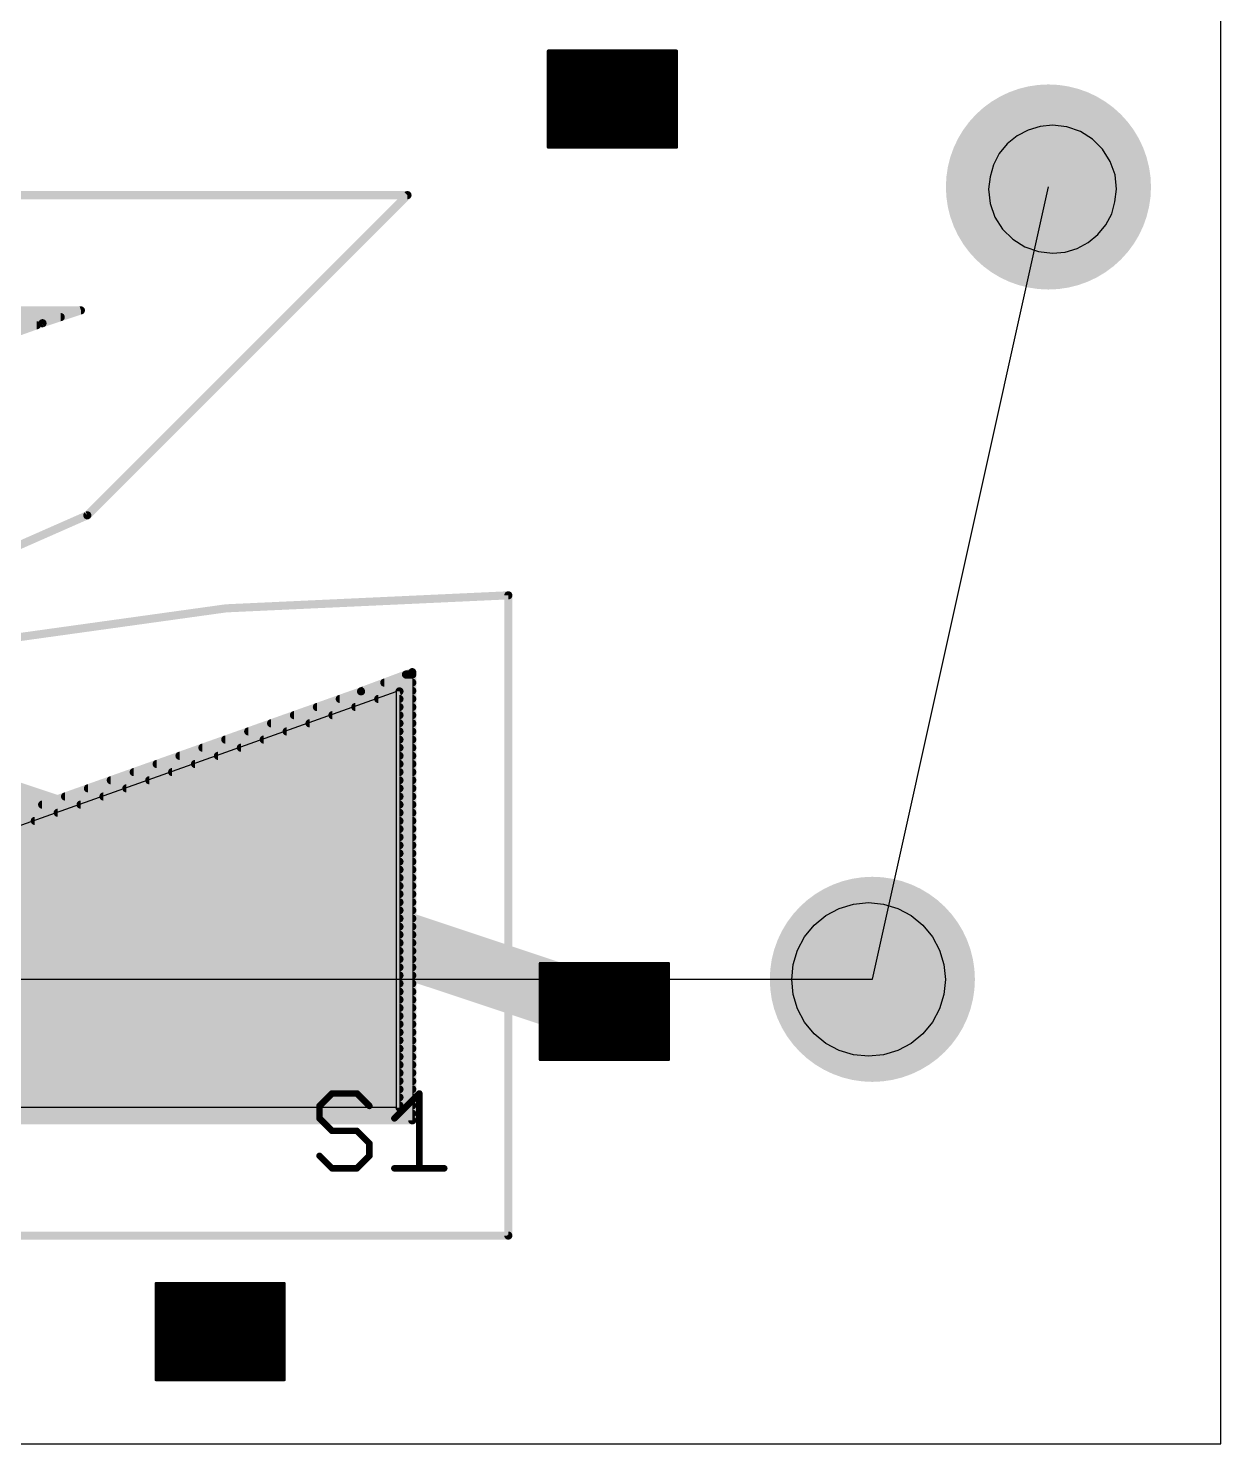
# Model space of a CAD drawing. Extents: x 0 to 82, y 0 to 110.
# Drawn here: x 63.38 to 82, y 0 to 22.11 of the extents above; entities that cross this region are included whole.
import ezdxf

# ---------------------------------------------------------------- set-up
doc = ezdxf.new("R2010")
doc.units = 0
for name, color, linetype in [('1', 22, 'CONTINUOUS'), ('16', 175, 'CONTINUOUS'), ('17', 82, 'CONTINUOUS'), ('18', 82, 'CONTINUOUS'), ('19', 53, 'CONTINUOUS'), ('20', 7, 'CONTINUOUS'), ('21', 253, 'CONTINUOUS'), ('23', 7, 'CONTINUOUS'), ('25', 253, 'CONTINUOUS'), ('29', 253, 'CONTINUOUS'), ('30', 253, 'CONTINUOUS'), ('31', 253, 'CONTINUOUS')]:
    doc.layers.add(name, color=color, linetype=linetype)

# ---------------------------------------------------------------- blocks, each defined once
blk = doc.blocks.new('ROUNDP')
at = {"const_width": 0.5}
blk.add_lwpolyline([(0, -0.25, 1), (0, 0.25, 1), (0, -0.25)], format="xyb", dxfattribs=at)
blk = doc.blocks.new('RECT')
blk.add_solid([(-0.5, -0.5), (0.5, -0.5), (-0.5, 0.5), (0.5, 0.5)])
blk = doc.blocks.new('ROUNDV')
at = {"const_width": 0.5}
blk.add_lwpolyline([(0, -0.25, 1), (0, 0.25, 1), (0, -0.25)], format="xyb", dxfattribs=at)

msp = doc.modelspace()

# ---------------------------------------------------------------- linework, layer by layer
at = {"layer": '1'}
for p, q in [((52.2733, 5.7435), (69.125, 11.75)), ((69.125, 11.75), (69.125, 5.25)), ((69.125, 5.25), (52.3578, 5.25))]:
    msp.add_line(p, q, dxfattribs=at)
for points, const_width in [([(66.529, 6.604), (68.275, 8.35)], 1.016), ([(73.375, 7.5), (71.375, 7.5)], 0.05), ([(71.375, 7.5), (71.375, 6)], 0.05), ([(73.375, 6), (73.375, 7.5)], 0.05), ([(71.375, 7.45), (73.375, 7.45)], 0.05), ([(71.375, 7.4), (73.375, 7.4)], 0.05), ([(71.375, 7.35), (73.375, 7.35)], 0.05), ([(71.375, 7.3), (73.375, 7.3)], 0.05), ([(60.452, 6.604), (66.529, 6.604)], 1.016), ([(71.375, 7.25), (73.375, 7.25)], 0.05), ([(71.375, 7.2), (73.375, 7.2)], 0.05), ([(71.375, 7.15), (73.375, 7.15)], 0.05), ([(71.375, 7.1), (73.375, 7.1)], 0.05), ([(71.375, 7.05), (73.375, 7.05)], 0.05), ([(71.375, 7), (73.375, 7)], 0.05), ([(71.375, 6.95), (73.375, 6.95)], 0.05), ([(71.375, 6.9), (73.375, 6.9)], 0.05), ([(71.375, 6.85), (73.375, 6.85)], 0.05), ([(71.375, 6.8), (73.375, 6.8)], 0.05), ([(71.375, 6.75), (73.375, 6.75)], 0.05), ([(71.375, 6.7), (73.375, 6.7)], 0.05), ([(71.375, 6.65), (73.375, 6.65)], 0.05), ([(71.375, 6.6), (73.375, 6.6)], 0.05), ([(71.375, 6.55), (73.375, 6.55)], 0.05), ([(71.375, 6.5), (73.375, 6.5)], 0.05), ([(71.375, 6.45), (73.375, 6.45)], 0.05), ([(71.375, 6.4), (73.375, 6.4)], 0.05), ([(71.375, 6.35), (73.375, 6.35)], 0.05), ([(71.375, 6.3), (73.375, 6.3)], 0.05), ([(71.375, 6.25), (73.375, 6.25)], 0.05), ([(71.375, 6.2), (73.375, 6.2)], 0.05), ([(71.375, 6.15), (73.375, 6.15)], 0.05), ([(71.375, 6.1), (73.375, 6.1)], 0.05), ([(71.375, 6.05), (73.375, 6.05)], 0.05), ([(71.375, 6), (73.375, 6)], 0.05), ([(71.375, 6), (73.375, 6)], 0.05)]:
    msp.add_lwpolyline(points, dxfattribs=dict(at, const_width=const_width))
for points, const_width in [([(68.4546, 8.1704, 1), (68.0954, 8.5296)], 0.508), ([(71.375, 7.5125, 1), (71.375, 7.4875)], 0.025), ([(71.3875, 7.5, 1), (71.3625, 7.5)], 0.025), ([(73.3875, 7.5, 1), (73.3625, 7.5)], 0.025), ([(73.375, 7.4875, 1), (73.375, 7.5125)], 0.025), ([(71.375, 7.4625, 1), (71.375, 7.4375)], 0.025), ([(71.375, 7.4125, 1), (71.375, 7.3875)], 0.025), ([(71.375, 7.3625, 1), (71.375, 7.3375)], 0.025), ([(71.375, 7.3125, 1), (71.375, 7.2875)], 0.025), ([(73.375, 7.4375, 1), (73.375, 7.4625)], 0.025), ([(73.375, 7.3875, 1), (73.375, 7.4125)], 0.025), ([(73.375, 7.3375, 1), (73.375, 7.3625)], 0.025), ([(73.375, 7.2875, 1), (73.375, 7.3125)], 0.025), ([(66.529, 6.35, 1), (66.529, 6.858)], 0.508), ([(71.375, 7.2625, 1), (71.375, 7.2375)], 0.025), ([(71.375, 7.2125, 1), (71.375, 7.1875)], 0.025), ([(71.375, 7.1625, 1), (71.375, 7.1375)], 0.025), ([(71.375, 7.1125, 1), (71.375, 7.0875)], 0.025), ([(71.375, 7.0625, 1), (71.375, 7.0375)], 0.025), ([(73.375, 7.2375, 1), (73.375, 7.2625)], 0.025), ([(73.375, 7.1875, 1), (73.375, 7.2125)], 0.025), ([(73.375, 7.1375, 1), (73.375, 7.1625)], 0.025), ([(73.375, 7.0875, 1), (73.375, 7.1125)], 0.025), ([(73.375, 7.0375, 1), (73.375, 7.0625)], 0.025), ([(66.3494, 6.7836, 1), (66.7086, 6.4244)], 0.508), ([(71.375, 7.0125, 1), (71.375, 6.9875)], 0.025), ([(71.375, 6.9625, 1), (71.375, 6.9375)], 0.025), ([(71.375, 6.9125, 1), (71.375, 6.8875)], 0.025), ([(71.375, 6.8625, 1), (71.375, 6.8375)], 0.025), ([(73.375, 6.9875, 1), (73.375, 7.0125)], 0.025), ([(73.375, 6.9375, 1), (73.375, 6.9625)], 0.025), ([(73.375, 6.8875, 1), (73.375, 6.9125)], 0.025), ([(73.375, 6.8375, 1), (73.375, 6.8625)], 0.025), ([(71.375, 6.8125, 1), (71.375, 6.7875)], 0.025), ([(71.375, 6.7625, 1), (71.375, 6.7375)], 0.025), ([(71.375, 6.7125, 1), (71.375, 6.6875)], 0.025), ([(71.375, 6.6625, 1), (71.375, 6.6375)], 0.025), ([(73.375, 6.7875, 1), (73.375, 6.8125)], 0.025), ([(73.375, 6.7375, 1), (73.375, 6.7625)], 0.025), ([(73.375, 6.6875, 1), (73.375, 6.7125)], 0.025), ([(73.375, 6.6375, 1), (73.375, 6.6625)], 0.025), ([(71.375, 6.6125, 1), (71.375, 6.5875)], 0.025), ([(71.375, 6.5625, 1), (71.375, 6.5375)], 0.025), ([(71.375, 6.5125, 1), (71.375, 6.4875)], 0.025), ([(71.375, 6.4625, 1), (71.375, 6.4375)], 0.025), ([(71.375, 6.4125, 1), (71.375, 6.3875)], 0.025), ([(73.375, 6.5875, 1), (73.375, 6.6125)], 0.025), ([(73.375, 6.5375, 1), (73.375, 6.5625)], 0.025), ([(73.375, 6.4875, 1), (73.375, 6.5125)], 0.025), ([(73.375, 6.4375, 1), (73.375, 6.4625)], 0.025), ([(73.375, 6.3875, 1), (73.375, 6.4125)], 0.025), ([(71.375, 6.3625, 1), (71.375, 6.3375)], 0.025), ([(71.375, 6.3125, 1), (71.375, 6.2875)], 0.025), ([(71.375, 6.2625, 1), (71.375, 6.2375)], 0.025), ([(71.375, 6.2125, 1), (71.375, 6.1875)], 0.025), ([(73.375, 6.3375, 1), (73.375, 6.3625)], 0.025), ([(73.375, 6.2875, 1), (73.375, 6.3125)], 0.025), ([(73.375, 6.2375, 1), (73.375, 6.2625)], 0.025), ([(73.375, 6.1875, 1), (73.375, 6.2125)], 0.025), ([(71.375, 6.1625, 1), (71.375, 6.1375)], 0.025), ([(71.375, 6.1125, 1), (71.375, 6.0875)], 0.025), ([(71.375, 6.0625, 1), (71.375, 6.0375)], 0.025), ([(71.375, 6.0125, 1), (71.375, 5.9875)], 0.025), ([(71.375, 6.0125, 1), (71.375, 5.9875)], 0.025), ([(71.3625, 6, 1), (71.3875, 6)], 0.025), ([(73.3625, 6, 1), (73.3875, 6)], 0.025), ([(73.375, 6.1375, 1), (73.375, 6.1625)], 0.025), ([(73.375, 6.0875, 1), (73.375, 6.1125)], 0.025), ([(73.375, 6.0375, 1), (73.375, 6.0625)], 0.025), ([(73.375, 5.9875, 1), (73.375, 6.0125)], 0.025), ([(73.375, 5.9875, 1), (73.375, 6.0125)], 0.025)]:
    msp.add_lwpolyline(points, format="xyb", dxfattribs=dict(at, const_width=const_width))
at = {"layer": '16', "const_width": 1.016}
msp.add_lwpolyline([(49.5, 14.375), (72.375, 6.75)], dxfattribs=at)
at = {"layer": '16', "const_width": 0.508}
msp.add_lwpolyline([(72.2947, 6.509, 1), (72.4553, 6.991)], format="xyb", dxfattribs=at)
at = {"layer": '19'}
for p, q in [((76.56, 7.2525), (79.31, 19.6275)), ((5.56, 7.2525), (76.56, 7.2525))]:
    msp.add_line(p, q, dxfattribs=at)
at = {"layer": '20'}
for p, q in [((82, 0), (82, 109.5)), ((79.18, 20.5732), (78.9923, 20.5164)), ((79.375, 20.5925), (79.18, 20.5732)), ((79.5975, 20.5674), (79.375, 20.5925)), ((79.8089, 20.4935), (79.5975, 20.5674)), ((78.8199, 20.4239), (78.6679, 20.2996)), ((78.9923, 20.5164), (78.8199, 20.4239)), ((79.9985, 20.3743), (79.8089, 20.4935)), ((80.1568, 20.216), (79.9985, 20.3743)), ((78.5417, 20.148), (78.4511, 19.9752)), ((78.6679, 20.2996), (78.5417, 20.148)), ((80.276, 20.0264), (80.1568, 20.216)), ((78.4511, 19.9752), (78.4014, 19.7876)), ((80.3499, 19.815), (80.276, 20.0264)), ((78.4014, 19.7876), (78.375, 19.5925)), ((80.375, 19.5925), (80.3499, 19.815)), ((78.375, 19.5925), (78.4001, 19.37)), ((80.3486, 19.3974), (80.375, 19.5925)), ((78.4001, 19.37), (78.474, 19.1586)), ((80.2989, 19.2098), (80.3486, 19.3974)), ((78.474, 19.1586), (78.5932, 18.969)), ((80.0821, 18.8854), (80.2083, 19.037)), ((80.2083, 19.037), (80.2989, 19.2098)), ((78.5932, 18.969), (78.7515, 18.8107)), ((78.7515, 18.8107), (78.9411, 18.6915)), ((79.9301, 18.7611), (80.0821, 18.8854)), ((78.9411, 18.6915), (79.1525, 18.6176)), ((79.1525, 18.6176), (79.375, 18.5925)), ((79.375, 18.5925), (79.57, 18.6118)), ((79.57, 18.6118), (79.7577, 18.6686)), ((79.7577, 18.6686), (79.9301, 18.7611)), ((76.0412, 8.3576), (76.2661, 8.4263)), ((76.0412, 8.3576), (76.2661, 8.4263)), ((76.2661, 8.4263), (76.5, 8.45)), ((76.2661, 8.4263), (76.5, 8.45)), ((76.5, 8.45), (76.7339, 8.4263)), ((76.5, 8.45), (76.7339, 8.4263)), ((76.7339, 8.4263), (76.9588, 8.3576)), ((76.7339, 8.4263), (76.9588, 8.3576)), ((75.6515, 8.0985), (75.8336, 8.2472)), ((75.6515, 8.0985), (75.8336, 8.2472)), ((75.8336, 8.2472), (76.0412, 8.3576)), ((75.8336, 8.2472), (76.0412, 8.3576)), ((76.9588, 8.3576), (77.1664, 8.2472)), ((76.9588, 8.3576), (77.1664, 8.2472)), ((77.1664, 8.2472), (77.3485, 8.0985)), ((77.1664, 8.2472), (77.3485, 8.0985)), ((75.5028, 7.9164), (75.6515, 8.0985)), ((75.5028, 7.9164), (75.6515, 8.0985)), ((77.3485, 8.0985), (77.4971, 7.9164)), ((77.3485, 8.0985), (77.4971, 7.9164)), ((75.3924, 7.7088), (75.5028, 7.9164)), ((75.3924, 7.7088), (75.5028, 7.9164)), ((77.4971, 7.9164), (77.6075, 7.7088)), ((77.4971, 7.9164), (77.6075, 7.7088)), ((75.3237, 7.4839), (75.3924, 7.7088)), ((75.3237, 7.4839), (75.3924, 7.7088)), ((77.6075, 7.7088), (77.6763, 7.484)), ((77.6075, 7.7088), (77.6763, 7.484)), ((75.3, 7.25), (75.3237, 7.4839)), ((75.3, 7.25), (75.3237, 7.4839)), ((77.6769, 7.4841), (77.7, 7.25)), ((77.6769, 7.4841), (77.7, 7.25)), ((75.3237, 7.0161), (75.3, 7.25)), ((75.3237, 7.0161), (75.3, 7.25)), ((77.7, 7.25), (77.6763, 7.0161)), ((77.7, 7.25), (77.6763, 7.0161)), ((75.3924, 6.7912), (75.3237, 7.0161)), ((75.3924, 6.7912), (75.3237, 7.0161)), ((77.6763, 7.0161), (77.6076, 6.7912)), ((77.6763, 7.0161), (77.6076, 6.7912)), ((75.5028, 6.5836), (75.3924, 6.7912)), ((75.5028, 6.5836), (75.3924, 6.7912)), ((77.6076, 6.7912), (77.4972, 6.5836)), ((77.6076, 6.7912), (77.4972, 6.5836)), ((75.6515, 6.4015), (75.5028, 6.5836)), ((75.6515, 6.4015), (75.5028, 6.5836)), ((77.4972, 6.5836), (77.3485, 6.4015)), ((77.4972, 6.5836), (77.3485, 6.4015)), ((75.8336, 6.2528), (75.6515, 6.4015)), ((75.8336, 6.2528), (75.6515, 6.4015)), ((76.0412, 6.1424), (75.8336, 6.2528)), ((76.0412, 6.1424), (75.8336, 6.2528)), ((77.1664, 6.2528), (76.9588, 6.1424)), ((77.1664, 6.2528), (76.9588, 6.1424)), ((77.3485, 6.4015), (77.1664, 6.2528)), ((77.3485, 6.4015), (77.1664, 6.2528)), ((76.2661, 6.0737), (76.0412, 6.1424)), ((76.2661, 6.0737), (76.0412, 6.1424)), ((76.5, 6.05), (76.2661, 6.0737)), ((76.5, 6.05), (76.2661, 6.0737)), ((76.7339, 6.0737), (76.5, 6.05)), ((76.7339, 6.0737), (76.5, 6.05)), ((76.9588, 6.1424), (76.7339, 6.0737)), ((76.9588, 6.1424), (76.7339, 6.0737)), ((0, 0), (82, 0))]:
    msp.add_line(p, q, dxfattribs=at)
at = {"layer": '21', "const_width": 0.127}
for points in [[(69.3, 19.5), (43, 19.5)], [(64.3, 14.5), (69.3, 19.5)], [(70.875, 3.25), (70.875, 13.25)], [(44.575, 3.25), (70.875, 3.25)]]:
    msp.add_lwpolyline(points, dxfattribs=at)
at = {"layer": '21'}
for points, const_width in [([(69.3225, 19.4775, 1), (69.2775, 19.5225)], 0.0635), ([(69.3, 19.4683, 1), (69.3, 19.5317)], 0.0635), ([(43, 9.5, 0.1158), (64.3, 14.5)], 0.127), ([(64.2775, 14.5225, 1), (64.3225, 14.4775)], 0.0635), ([(64.3141, 14.4716, 1), (64.2859, 14.5284)], 0.0635), ([(70.875, 13.25, 0.1158), (49.575, 8.25)], 0.127), ([(70.9068, 13.25, 1), (70.8432, 13.25)], 0.0635), ([(70.875, 13.2182, 1), (70.875, 13.2818)], 0.0635), ([(70.8432, 3.25, 1), (70.9068, 3.25)], 0.0635), ([(70.875, 3.2182, 1), (70.875, 3.2818)], 0.0635)]:
    msp.add_lwpolyline(points, format="xyb", dxfattribs=dict(at, const_width=const_width))
at = {"layer": '23'}
msp.add_point((70.875, 3.25), dxfattribs=at)
at = {"layer": '25', "const_width": 0.0508}
for points in [[(67.9078, 5.2933, 1), (67.9438, 5.2573)], [(67.9512, 5.2753, 1), (67.9004, 5.2753)], [(68.1207, 5.4956, 1), (68.1207, 5.4448)], [(68.1387, 5.4522, 1), (68.1027, 5.4882)], [(68.5285, 5.4882, 1), (68.4925, 5.4522)], [(68.5105, 5.4448, 1), (68.5105, 5.4956)], [(68.6874, 5.2573, 1), (68.7234, 5.2933)], [(69.5104, 5.4702, 1), (69.4596, 5.4702)], [(69.503, 5.4522, 1), (69.467, 5.4882)], [(67.9438, 5.0984, 1), (67.9078, 5.0624)], [(67.9004, 5.0804, 1), (67.9512, 5.0804)], [(69.0772, 5.0984, 1), (69.1132, 5.0624)], [(68.1207, 4.9109, 1), (68.1207, 4.8601)], [(68.1027, 4.8675, 1), (68.1387, 4.9035)], [(68.5285, 4.9035, 1), (68.4925, 4.8675)], [(68.5105, 4.8601, 1), (68.5105, 4.9109)], [(68.7308, 4.6906, 1), (68.68, 4.6906)], [(68.6874, 4.6726, 1), (68.7234, 4.7086)], [(67.9438, 4.5137, 1), (67.9078, 4.4777)], [(68.68, 4.4957, 1), (68.7308, 4.4957)], [(68.7234, 4.4777, 1), (68.6874, 4.5137)], [(68.1207, 4.3262, 1), (68.1207, 4.2754)], [(68.1027, 4.2828, 1), (68.1387, 4.3188)], [(68.4925, 4.3188, 1), (68.5285, 4.2828)], [(68.5105, 4.2754, 1), (68.5105, 4.3262)], [(69.0952, 4.3262, 1), (69.0952, 4.2754)], [(69.4596, 4.3008, 1), (69.5104, 4.3008)], [(69.8748, 4.2754, 1), (69.8748, 4.3262)]]:
    msp.add_lwpolyline(points, format="xyb", dxfattribs=at)
at = {"layer": '25', "const_width": 0.1016}
for points in [[(68.1207, 5.4702), (67.9258, 5.2753)], [(67.9258, 5.2753), (67.9258, 5.0804)], [(68.5105, 5.4702), (68.1207, 5.4702)], [(68.7054, 5.2753), (68.5105, 5.4702)], [(69.0952, 5.0804), (69.485, 5.4702)], [(69.485, 5.4702), (69.485, 4.3008)], [(67.9258, 5.0804), (68.1207, 4.8855)], [(68.1207, 4.8855), (68.5105, 4.8855)], [(68.5105, 4.8855), (68.7054, 4.6906)], [(68.7054, 4.6906), (68.7054, 4.4957)], [(68.1207, 4.3008), (67.9258, 4.4957)], [(68.7054, 4.4957), (68.5105, 4.3008)], [(68.5105, 4.3008), (68.1207, 4.3008)], [(69.0952, 4.3008), (69.8748, 4.3008)]]:
    msp.add_lwpolyline(points, dxfattribs=at)
at = {"layer": '29'}
for points, const_width in [([(71.5, 21.75), (71.5, 20.25)], 0.05), ([(73.5, 21.75), (71.5, 21.75)], 0.05), ([(71.5, 21.7), (73.5, 21.7)], 0.05), ([(71.5, 21.65), (73.5, 21.65)], 0.05), ([(73.5, 20.25), (73.5, 21.75)], 0.05), ([(71.5, 21.6), (73.5, 21.6)], 0.05), ([(71.5, 21.55), (73.5, 21.55)], 0.05), ([(71.5, 21.5), (73.5, 21.5)], 0.05), ([(71.5, 21.45), (73.5, 21.45)], 0.05), ([(71.5, 21.4), (73.5, 21.4)], 0.05), ([(71.5, 21.35), (73.5, 21.35)], 0.05), ([(71.5, 21.3), (73.5, 21.3)], 0.05), ([(71.5, 21.25), (73.5, 21.25)], 0.05), ([(71.5, 21.2), (73.5, 21.2)], 0.05), ([(71.5, 21.15), (73.5, 21.15)], 0.05), ([(71.5, 21.1), (73.5, 21.1)], 0.05), ([(71.5, 21.05), (73.5, 21.05)], 0.05), ([(71.5, 21), (73.5, 21)], 0.05), ([(71.5, 20.95), (73.5, 20.95)], 0.05), ([(71.5, 20.9), (73.5, 20.9)], 0.05), ([(71.5, 20.85), (73.5, 20.85)], 0.05), ([(71.5, 20.8), (73.5, 20.8)], 0.05), ([(71.5, 20.75), (73.5, 20.75)], 0.05), ([(71.5, 20.7), (73.5, 20.7)], 0.05), ([(71.5, 20.65), (73.5, 20.65)], 0.05), ([(71.5, 20.6), (73.5, 20.6)], 0.05), ([(71.5, 20.55), (73.5, 20.55)], 0.05), ([(71.5, 20.5), (73.5, 20.5)], 0.05), ([(71.5, 20.45), (73.5, 20.45)], 0.05), ([(71.5, 20.4), (73.5, 20.4)], 0.05), ([(71.5, 20.35), (73.5, 20.35)], 0.05), ([(71.5, 20.3), (73.5, 20.3)], 0.05), ([(71.5, 20.25), (73.5, 20.25)], 0.05), ([(71.5, 20.25), (73.5, 20.25)], 0.05), ([(64.2, 17.7), (44.5, 17.7)], 0.127), ([(63.6, 17.5), (64.2, 17.7)], 0.127), ([(63.885, 17.595), (44.5, 17.595)], 0.127), ([(63.5099, 17.468), (44.5, 17.468)], 0.127), ([(45.3, 11), (63.6, 17.5)], 0.127), ([(69.375, 12.05), (68.575, 11.75)], 0.127), ([(68.9377, 11.886), (69.375, 11.886)], 0.127), ([(69.2763, 12.013), (69.375, 12.013)], 0.127), ([(69.375, 5.05), (69.375, 12.05)], 0.127), ([(68.575, 11.75), (50.275, 5.25)], 0.127), ([(68.599, 11.759), (69.375, 11.759)], 0.127), ([(67.8852, 11.505), (69.375, 11.505)], 0.127), ([(68.2428, 11.632), (69.375, 11.632)], 0.127), ([(67.1701, 11.251), (69.375, 11.251)], 0.127), ([(67.5277, 11.378), (69.375, 11.378)], 0.127), ([(66.455, 10.997), (69.375, 10.997)], 0.127), ([(66.8126, 11.124), (69.375, 11.124)], 0.127), ([(66.0975, 10.87), (69.375, 10.87)], 0.127), ([(65.3824, 10.616), (69.375, 10.616)], 0.127), ([(65.7399, 10.743), (69.375, 10.743)], 0.127), ([(64.6672, 10.362), (69.375, 10.362)], 0.127), ([(65.0248, 10.489), (69.375, 10.489)], 0.127), ([(63.9521, 10.108), (69.375, 10.108)], 0.127), ([(64.3097, 10.235), (69.375, 10.235)], 0.127), ([(63.5946, 9.981), (69.375, 9.981)], 0.127), ([(62.8795, 9.727), (69.375, 9.727)], 0.127), ([(63.237, 9.854), (69.375, 9.854)], 0.127), ([(62.1644, 9.473), (69.375, 9.473)], 0.127), ([(62.5219, 9.6), (69.375, 9.6)], 0.127), ([(61.8068, 9.346), (69.375, 9.346)], 0.127), ([(61.0917, 9.092), (69.375, 9.092)], 0.127), ([(61.4493, 9.219), (69.375, 9.219)], 0.127), ([(60.3766, 8.838), (69.375, 8.838)], 0.127), ([(60.7342, 8.965), (69.375, 8.965)], 0.127), ([(59.6615, 8.584), (69.375, 8.584)], 0.127), ([(60.019, 8.711), (69.375, 8.711)], 0.127), ([(59.3039, 8.457), (69.375, 8.457)], 0.127), ([(58.5888, 8.203), (69.375, 8.203)], 0.127), ([(58.9464, 8.33), (69.375, 8.33)], 0.127), ([(57.8737, 7.949), (69.375, 7.949)], 0.127), ([(58.2313, 8.076), (69.375, 8.076)], 0.127), ([(57.1586, 7.695), (69.375, 7.695)], 0.127), ([(57.5162, 7.822), (69.375, 7.822)], 0.127), ([(56.8011, 7.568), (69.375, 7.568)], 0.127), ([(56.086, 7.314), (69.375, 7.314)], 0.127), ([(56.4435, 7.441), (69.375, 7.441)], 0.127), ([(55.3708, 7.06), (69.375, 7.06)], 0.127), ([(55.7284, 7.187), (69.375, 7.187)], 0.127), ([(54.6557, 6.806), (69.375, 6.806)], 0.127), ([(55.0133, 6.933), (69.375, 6.933)], 0.127), ([(54.2982, 6.679), (69.375, 6.679)], 0.127), ([(53.5831, 6.425), (69.375, 6.425)], 0.127), ([(53.9406, 6.552), (69.375, 6.552)], 0.127), ([(52.868, 6.171), (69.375, 6.171)], 0.127), ([(53.2255, 6.298), (69.375, 6.298)], 0.127), ([(52.1529, 5.917), (69.375, 5.917)], 0.127), ([(52.5104, 6.044), (69.375, 6.044)], 0.127), ([(51.7953, 5.79), (69.375, 5.79)], 0.127), ([(51.0802, 5.536), (69.375, 5.536)], 0.127), ([(51.4378, 5.663), (69.375, 5.663)], 0.127), ([(50.3651, 5.282), (69.375, 5.282)], 0.127), ([(50.7226, 5.409), (69.375, 5.409)], 0.127), ([(49.675, 5.05), (69.375, 5.05)], 0.127), ([(49.99, 5.155), (69.375, 5.155)], 0.127), ([(65.375, 2.5), (65.375, 1)], 0.05), ([(67.375, 2.5), (65.375, 2.5)], 0.05), ([(65.375, 2.45), (67.375, 2.45)], 0.05), ([(67.375, 1), (67.375, 2.5)], 0.05), ([(65.375, 2.4), (67.375, 2.4)], 0.05), ([(65.375, 2.35), (67.375, 2.35)], 0.05), ([(65.375, 2.3), (67.375, 2.3)], 0.05), ([(65.375, 2.25), (67.375, 2.25)], 0.05), ([(65.375, 2.2), (67.375, 2.2)], 0.05), ([(65.375, 2.15), (67.375, 2.15)], 0.05), ([(65.375, 2.1), (67.375, 2.1)], 0.05), ([(65.375, 2.05), (67.375, 2.05)], 0.05), ([(65.375, 2), (67.375, 2)], 0.05), ([(65.375, 1.95), (67.375, 1.95)], 0.05), ([(65.375, 1.9), (67.375, 1.9)], 0.05), ([(65.375, 1.85), (67.375, 1.85)], 0.05), ([(65.375, 1.8), (67.375, 1.8)], 0.05), ([(65.375, 1.75), (67.375, 1.75)], 0.05), ([(65.375, 1.7), (67.375, 1.7)], 0.05), ([(65.375, 1.65), (67.375, 1.65)], 0.05), ([(65.375, 1.6), (67.375, 1.6)], 0.05), ([(65.375, 1.55), (67.375, 1.55)], 0.05), ([(65.375, 1.5), (67.375, 1.5)], 0.05), ([(65.375, 1.45), (67.375, 1.45)], 0.05), ([(65.375, 1.4), (67.375, 1.4)], 0.05), ([(65.375, 1.35), (67.375, 1.35)], 0.05), ([(65.375, 1.3), (67.375, 1.3)], 0.05), ([(65.375, 1.25), (67.375, 1.25)], 0.05), ([(65.375, 1.2), (67.375, 1.2)], 0.05), ([(65.375, 1.15), (67.375, 1.15)], 0.05), ([(65.375, 1.1), (67.375, 1.1)], 0.05), ([(65.375, 1.05), (67.375, 1.05)], 0.05), ([(65.375, 1), (67.375, 1)], 0.05), ([(65.375, 1), (67.375, 1)], 0.05)]:
    msp.add_lwpolyline(points, dxfattribs=dict(at, const_width=const_width))
for points, const_width in [([(71.5125, 21.75, 1), (71.4875, 21.75)], 0.025), ([(71.5, 21.7625, 1), (71.5, 21.7375)], 0.025), ([(71.5, 21.7125, 1), (71.5, 21.6875)], 0.025), ([(71.5, 21.6625, 1), (71.5, 21.6375)], 0.025), ([(73.5125, 21.75, 1), (73.4875, 21.75)], 0.025), ([(73.5, 21.7375, 1), (73.5, 21.7625)], 0.025), ([(73.5, 21.6875, 1), (73.5, 21.7125)], 0.025), ([(73.5, 21.6375, 1), (73.5, 21.6625)], 0.025), ([(71.5, 21.6125, 1), (71.5, 21.5875)], 0.025), ([(71.5, 21.5625, 1), (71.5, 21.5375)], 0.025), ([(71.5, 21.5125, 1), (71.5, 21.4875)], 0.025), ([(71.5, 21.4625, 1), (71.5, 21.4375)], 0.025), ([(73.5, 21.5875, 1), (73.5, 21.6125)], 0.025), ([(73.5, 21.5375, 1), (73.5, 21.5625)], 0.025), ([(73.5, 21.4875, 1), (73.5, 21.5125)], 0.025), ([(73.5, 21.4375, 1), (73.5, 21.4625)], 0.025), ([(71.5, 21.4125, 1), (71.5, 21.3875)], 0.025), ([(71.5, 21.3625, 1), (71.5, 21.3375)], 0.025), ([(71.5, 21.3125, 1), (71.5, 21.2875)], 0.025), ([(71.5, 21.2625, 1), (71.5, 21.2375)], 0.025), ([(71.5, 21.2125, 1), (71.5, 21.1875)], 0.025), ([(73.5, 21.3875, 1), (73.5, 21.4125)], 0.025), ([(73.5, 21.3375, 1), (73.5, 21.3625)], 0.025), ([(73.5, 21.2875, 1), (73.5, 21.3125)], 0.025), ([(73.5, 21.2375, 1), (73.5, 21.2625)], 0.025), ([(73.5, 21.1875, 1), (73.5, 21.2125)], 0.025), ([(71.5, 21.1625, 1), (71.5, 21.1375)], 0.025), ([(71.5, 21.1125, 1), (71.5, 21.0875)], 0.025), ([(71.5, 21.0625, 1), (71.5, 21.0375)], 0.025), ([(71.5, 21.0125, 1), (71.5, 20.9875)], 0.025), ([(73.5, 21.1375, 1), (73.5, 21.1625)], 0.025), ([(73.5, 21.0875, 1), (73.5, 21.1125)], 0.025), ([(73.5, 21.0375, 1), (73.5, 21.0625)], 0.025), ([(73.5, 20.9875, 1), (73.5, 21.0125)], 0.025), ([(71.5, 20.9625, 1), (71.5, 20.9375)], 0.025), ([(71.5, 20.9125, 1), (71.5, 20.8875)], 0.025), ([(71.5, 20.8625, 1), (71.5, 20.8375)], 0.025), ([(71.5, 20.8125, 1), (71.5, 20.7875)], 0.025), ([(73.5, 20.9375, 1), (73.5, 20.9625)], 0.025), ([(73.5, 20.8875, 1), (73.5, 20.9125)], 0.025), ([(73.5, 20.8375, 1), (73.5, 20.8625)], 0.025), ([(73.5, 20.7875, 1), (73.5, 20.8125)], 0.025), ([(71.5, 20.7625, 1), (71.5, 20.7375)], 0.025), ([(71.5, 20.7125, 1), (71.5, 20.6875)], 0.025), ([(71.5, 20.6625, 1), (71.5, 20.6375)], 0.025), ([(71.5, 20.6125, 1), (71.5, 20.5875)], 0.025), ([(71.5, 20.5625, 1), (71.5, 20.5375)], 0.025), ([(73.5, 20.7375, 1), (73.5, 20.7625)], 0.025), ([(73.5, 20.6875, 1), (73.5, 20.7125)], 0.025), ([(73.5, 20.6375, 1), (73.5, 20.6625)], 0.025), ([(73.5, 20.5875, 1), (73.5, 20.6125)], 0.025), ([(73.5, 20.5375, 1), (73.5, 20.5625)], 0.025), ([(71.5, 20.5125, 1), (71.5, 20.4875)], 0.025), ([(71.5, 20.4625, 1), (71.5, 20.4375)], 0.025), ([(71.5, 20.4125, 1), (71.5, 20.3875)], 0.025), ([(71.5, 20.3625, 1), (71.5, 20.3375)], 0.025), ([(73.5, 20.4875, 1), (73.5, 20.5125)], 0.025), ([(73.5, 20.4375, 1), (73.5, 20.4625)], 0.025), ([(73.5, 20.3875, 1), (73.5, 20.4125)], 0.025), ([(73.5, 20.3375, 1), (73.5, 20.3625)], 0.025), ([(71.5, 20.3125, 1), (71.5, 20.2875)], 0.025), ([(71.5, 20.2625, 1), (71.5, 20.2375)], 0.025), ([(71.5, 20.2625, 1), (71.5, 20.2375)], 0.025), ([(71.4875, 20.25, 1), (71.5125, 20.25)], 0.025), ([(73.4875, 20.25, 1), (73.5125, 20.25)], 0.025), ([(73.5, 20.2875, 1), (73.5, 20.3125)], 0.025), ([(73.5, 20.2375, 1), (73.5, 20.2625)], 0.025), ([(73.5, 20.2375, 1), (73.5, 20.2625)], 0.025), ([(64.21, 17.6699, 1), (64.19, 17.7301)], 0.0635), ([(64.2, 17.6683, 1), (64.2, 17.7317)], 0.0635), ([(63.5099, 17.4363, 1), (63.5099, 17.4997)], 0.0635), ([(63.59, 17.5301, 1), (63.61, 17.4699)], 0.0635), ([(63.6106, 17.4701, 1), (63.5894, 17.5299)], 0.0635), ([(63.885, 17.5633, 1), (63.885, 17.6268)], 0.0635), ([(68.9377, 11.9178, 1), (68.9377, 11.8543)], 0.0635), ([(69.2763, 12.0448, 1), (69.2763, 11.9812)], 0.0635), ([(69.4068, 12.05, 1), (69.3432, 12.05)], 0.0635), ([(69.3861, 12.0203, 1), (69.3639, 12.0797)], 0.0635), ([(69.375, 11.9812, 1), (69.375, 12.0448)], 0.0635), ([(69.375, 11.8543, 1), (69.375, 11.9178)], 0.0635), ([(68.5639, 11.7797, 1), (68.5861, 11.7203)], 0.0635), ([(68.5856, 11.7201, 1), (68.5644, 11.7799)], 0.0635), ([(68.599, 11.7908, 1), (68.599, 11.7272)], 0.0635), ([(69.375, 11.7272, 1), (69.375, 11.7908)], 0.0635), ([(67.8852, 11.5368, 1), (67.8852, 11.4733)], 0.0635), ([(68.2428, 11.6638, 1), (68.2428, 11.6002)], 0.0635), ([(69.375, 11.6002, 1), (69.375, 11.6638)], 0.0635), ([(69.375, 11.4733, 1), (69.375, 11.5368)], 0.0635), ([(67.1701, 11.2828, 1), (67.1701, 11.2193)], 0.0635), ([(67.5277, 11.4098, 1), (67.5277, 11.3462)], 0.0635), ([(69.375, 11.3462, 1), (69.375, 11.4098)], 0.0635), ([(69.375, 11.2193, 1), (69.375, 11.2828)], 0.0635), ([(66.455, 11.0288, 1), (66.455, 10.9652)], 0.0635), ([(66.8126, 11.1558, 1), (66.8126, 11.0922)], 0.0635), ([(69.375, 11.0922, 1), (69.375, 11.1558)], 0.0635), ([(69.375, 10.9652, 1), (69.375, 11.0288)], 0.0635), ([(66.0975, 10.9018, 1), (66.0975, 10.8383)], 0.0635), ([(69.375, 10.8383, 1), (69.375, 10.9018)], 0.0635), ([(65.3824, 10.6478, 1), (65.3824, 10.5842)], 0.0635), ([(65.7399, 10.7748, 1), (65.7399, 10.7112)], 0.0635), ([(69.375, 10.7112, 1), (69.375, 10.7748)], 0.0635), ([(69.375, 10.5842, 1), (69.375, 10.6478)], 0.0635), ([(64.6672, 10.3938, 1), (64.6672, 10.3302)], 0.0635), ([(65.0248, 10.5208, 1), (65.0248, 10.4573)], 0.0635), ([(69.375, 10.4573, 1), (69.375, 10.5208)], 0.0635), ([(69.375, 10.3302, 1), (69.375, 10.3938)], 0.0635), ([(63.9521, 10.1398, 1), (63.9521, 10.0762)], 0.0635), ([(64.3097, 10.2668, 1), (64.3097, 10.2033)], 0.0635), ([(69.375, 10.2033, 1), (69.375, 10.2668)], 0.0635), ([(69.375, 10.0762, 1), (69.375, 10.1398)], 0.0635), ([(63.5946, 10.0128, 1), (63.5946, 9.9492)], 0.0635), ([(69.375, 9.9492, 1), (69.375, 10.0128)], 0.0635), ([(69.375, 9.8223, 1), (69.375, 9.8858)], 0.0635), ([(69.375, 9.6952, 1), (69.375, 9.7588)], 0.0635), ([(69.375, 9.5682, 1), (69.375, 9.6318)], 0.0635), ([(69.375, 9.4413, 1), (69.375, 9.5048)], 0.0635), ([(69.375, 9.3142, 1), (69.375, 9.3778)], 0.0635), ([(69.375, 9.1873, 1), (69.375, 9.2508)], 0.0635), ([(69.375, 9.0602, 1), (69.375, 9.1238)], 0.0635), ([(69.375, 8.9332, 1), (69.375, 8.9968)], 0.0635), ([(69.375, 8.8063, 1), (69.375, 8.8698)], 0.0635), ([(69.375, 8.6792, 1), (69.375, 8.7428)], 0.0635), ([(69.375, 8.5522, 1), (69.375, 8.6158)], 0.0635), ([(69.375, 8.4253, 1), (69.375, 8.4888)], 0.0635), ([(69.375, 8.2982, 1), (69.375, 8.3618)], 0.0635), ([(69.375, 8.1713, 1), (69.375, 8.2348)], 0.0635), ([(69.375, 8.0442, 1), (69.375, 8.1078)], 0.0635), ([(69.375, 7.9173, 1), (69.375, 7.9808)], 0.0635), ([(69.375, 7.7903, 1), (69.375, 7.8537)], 0.0635), ([(69.375, 7.6633, 1), (69.375, 7.7268)], 0.0635), ([(69.375, 7.5363, 1), (69.375, 7.5998)], 0.0635), ([(69.375, 7.4093, 1), (69.375, 7.4728)], 0.0635), ([(69.375, 7.2823, 1), (69.375, 7.3457)], 0.0635), ([(69.375, 7.1553, 1), (69.375, 7.2188)], 0.0635), ([(69.375, 7.0283, 1), (69.375, 7.0918)], 0.0635), ([(69.375, 6.9013, 1), (69.375, 6.9648)], 0.0635), ([(69.375, 6.7743, 1), (69.375, 6.8377)], 0.0635), ([(69.375, 6.6473, 1), (69.375, 6.7107)], 0.0635), ([(69.375, 6.5203, 1), (69.375, 6.5838)], 0.0635), ([(69.375, 6.3933, 1), (69.375, 6.4568)], 0.0635), ([(69.375, 6.2663, 1), (69.375, 6.3297)], 0.0635), ([(69.375, 6.1393, 1), (69.375, 6.2027)], 0.0635), ([(69.375, 6.0123, 1), (69.375, 6.0758)], 0.0635), ([(69.375, 5.8853, 1), (69.375, 5.9488)], 0.0635), ([(69.375, 5.7583, 1), (69.375, 5.8217)], 0.0635), ([(69.375, 5.6313, 1), (69.375, 5.6947)], 0.0635), ([(69.375, 5.5043, 1), (69.375, 5.5678)], 0.0635), ([(69.375, 5.3773, 1), (69.375, 5.4408)], 0.0635), ([(69.375, 5.2503, 1), (69.375, 5.3137)], 0.0635), ([(69.375, 5.1233, 1), (69.375, 5.1867)], 0.0635), ([(69.375, 5.0183, 1), (69.375, 5.0817)], 0.0635), ([(69.3432, 5.05, 1), (69.4068, 5.05)], 0.0635), ([(65.3875, 2.5, 1), (65.3625, 2.5)], 0.025), ([(65.375, 2.5125, 1), (65.375, 2.4875)], 0.025), ([(65.375, 2.4625, 1), (65.375, 2.4375)], 0.025), ([(67.3875, 2.5, 1), (67.3625, 2.5)], 0.025), ([(67.375, 2.4875, 1), (67.375, 2.5125)], 0.025), ([(67.375, 2.4375, 1), (67.375, 2.4625)], 0.025), ([(65.375, 2.4125, 1), (65.375, 2.3875)], 0.025), ([(65.375, 2.3625, 1), (65.375, 2.3375)], 0.025), ([(65.375, 2.3125, 1), (65.375, 2.2875)], 0.025), ([(65.375, 2.2625, 1), (65.375, 2.2375)], 0.025), ([(65.375, 2.2125, 1), (65.375, 2.1875)], 0.025), ([(67.375, 2.3875, 1), (67.375, 2.4125)], 0.025), ([(67.375, 2.3375, 1), (67.375, 2.3625)], 0.025), ([(67.375, 2.2875, 1), (67.375, 2.3125)], 0.025), ([(67.375, 2.2375, 1), (67.375, 2.2625)], 0.025), ([(67.375, 2.1875, 1), (67.375, 2.2125)], 0.025), ([(65.375, 2.1625, 1), (65.375, 2.1375)], 0.025), ([(65.375, 2.1125, 1), (65.375, 2.0875)], 0.025), ([(65.375, 2.0625, 1), (65.375, 2.0375)], 0.025), ([(65.375, 2.0125, 1), (65.375, 1.9875)], 0.025), ([(67.375, 2.1375, 1), (67.375, 2.1625)], 0.025), ([(67.375, 2.0875, 1), (67.375, 2.1125)], 0.025), ([(67.375, 2.0375, 1), (67.375, 2.0625)], 0.025), ([(67.375, 1.9875, 1), (67.375, 2.0125)], 0.025), ([(65.375, 1.9625, 1), (65.375, 1.9375)], 0.025), ([(65.375, 1.9125, 1), (65.375, 1.8875)], 0.025), ([(65.375, 1.8625, 1), (65.375, 1.8375)], 0.025), ([(65.375, 1.8125, 1), (65.375, 1.7875)], 0.025), ([(65.375, 1.7625, 1), (65.375, 1.7375)], 0.025), ([(67.375, 1.9375, 1), (67.375, 1.9625)], 0.025), ([(67.375, 1.8875, 1), (67.375, 1.9125)], 0.025), ([(67.375, 1.8375, 1), (67.375, 1.8625)], 0.025), ([(67.375, 1.7875, 1), (67.375, 1.8125)], 0.025), ([(67.375, 1.7375, 1), (67.375, 1.7625)], 0.025), ([(65.375, 1.7125, 1), (65.375, 1.6875)], 0.025), ([(65.375, 1.6625, 1), (65.375, 1.6375)], 0.025), ([(65.375, 1.6125, 1), (65.375, 1.5875)], 0.025), ([(65.375, 1.5625, 1), (65.375, 1.5375)], 0.025), ([(67.375, 1.6875, 1), (67.375, 1.7125)], 0.025), ([(67.375, 1.6375, 1), (67.375, 1.6625)], 0.025), ([(67.375, 1.5875, 1), (67.375, 1.6125)], 0.025), ([(67.375, 1.5375, 1), (67.375, 1.5625)], 0.025), ([(65.375, 1.5125, 1), (65.375, 1.4875)], 0.025), ([(65.375, 1.4625, 1), (65.375, 1.4375)], 0.025), ([(65.375, 1.4125, 1), (65.375, 1.3875)], 0.025), ([(65.375, 1.3625, 1), (65.375, 1.3375)], 0.025), ([(67.375, 1.4875, 1), (67.375, 1.5125)], 0.025), ([(67.375, 1.4375, 1), (67.375, 1.4625)], 0.025), ([(67.375, 1.3875, 1), (67.375, 1.4125)], 0.025), ([(67.375, 1.3375, 1), (67.375, 1.3625)], 0.025), ([(65.375, 1.3125, 1), (65.375, 1.2875)], 0.025), ([(65.375, 1.2625, 1), (65.375, 1.2375)], 0.025), ([(65.375, 1.2125, 1), (65.375, 1.1875)], 0.025), ([(65.375, 1.1625, 1), (65.375, 1.1375)], 0.025), ([(65.375, 1.1125, 1), (65.375, 1.0875)], 0.025), ([(67.375, 1.2875, 1), (67.375, 1.3125)], 0.025), ([(67.375, 1.2375, 1), (67.375, 1.2625)], 0.025), ([(67.375, 1.1875, 1), (67.375, 1.2125)], 0.025), ([(67.375, 1.1375, 1), (67.375, 1.1625)], 0.025), ([(67.375, 1.0875, 1), (67.375, 1.1125)], 0.025), ([(65.375, 1.0625, 1), (65.375, 1.0375)], 0.025), ([(65.375, 1.0125, 1), (65.375, 0.9875)], 0.025), ([(65.375, 1.0125, 1), (65.375, 0.9875)], 0.025), ([(65.3625, 1, 1), (65.3875, 1)], 0.025), ([(67.3625, 1, 1), (67.3875, 1)], 0.025), ([(67.375, 1.0375, 1), (67.375, 1.0625)], 0.025), ([(67.375, 0.9875, 1), (67.375, 1.0125)], 0.025), ([(67.375, 0.9875, 1), (67.375, 1.0125)], 0.025)]:
    msp.add_lwpolyline(points, format="xyb", dxfattribs=dict(at, const_width=const_width))
at = {"layer": '31', "const_width": 0.127}
for points in [[(69.175, 11.75), (50.875, 5.25)], [(69.175, 5.25), (69.175, 11.75)], [(68.4852, 11.505), (69.175, 11.505)], [(68.8428, 11.632), (69.175, 11.632)], [(67.7701, 11.251), (69.175, 11.251)], [(68.1277, 11.378), (69.175, 11.378)], [(67.055, 10.997), (69.175, 10.997)], [(67.4126, 11.124), (69.175, 11.124)], [(66.6975, 10.87), (69.175, 10.87)], [(65.9824, 10.616), (69.175, 10.616)], [(66.3399, 10.743), (69.175, 10.743)], [(65.2672, 10.362), (69.175, 10.362)], [(65.6248, 10.489), (69.175, 10.489)], [(64.5521, 10.108), (69.175, 10.108)], [(64.9097, 10.235), (69.175, 10.235)], [(64.1946, 9.981), (69.175, 9.981)], [(63.4795, 9.727), (69.175, 9.727)], [(63.837, 9.854), (69.175, 9.854)], [(62.7644, 9.473), (69.175, 9.473)], [(63.1219, 9.6), (69.175, 9.6)], [(62.4068, 9.346), (69.175, 9.346)], [(61.6917, 9.092), (69.175, 9.092)], [(62.0493, 9.219), (69.175, 9.219)], [(60.9766, 8.838), (69.175, 8.838)], [(61.3342, 8.965), (69.175, 8.965)], [(60.2615, 8.584), (69.175, 8.584)], [(60.619, 8.711), (69.175, 8.711)], [(59.9039, 8.457), (69.175, 8.457)], [(59.1888, 8.203), (69.175, 8.203)], [(59.5464, 8.33), (69.175, 8.33)], [(58.4737, 7.949), (69.175, 7.949)], [(58.8313, 8.076), (69.175, 8.076)], [(57.7586, 7.695), (69.175, 7.695)], [(58.1162, 7.822), (69.175, 7.822)], [(57.4011, 7.568), (69.175, 7.568)], [(56.686, 7.314), (69.175, 7.314)], [(57.0435, 7.441), (69.175, 7.441)], [(55.9708, 7.06), (69.175, 7.06)], [(56.3284, 7.187), (69.175, 7.187)], [(55.2557, 6.806), (69.175, 6.806)], [(55.6133, 6.933), (69.175, 6.933)], [(54.8982, 6.679), (69.175, 6.679)], [(54.1831, 6.425), (69.175, 6.425)], [(54.5406, 6.552), (69.175, 6.552)], [(53.468, 6.171), (69.175, 6.171)], [(53.8255, 6.298), (69.175, 6.298)], [(52.7529, 5.917), (69.175, 5.917)], [(53.1104, 6.044), (69.175, 6.044)], [(52.3953, 5.79), (69.175, 5.79)], [(51.6802, 5.536), (69.175, 5.536)], [(52.0378, 5.663), (69.175, 5.663)], [(50.875, 5.25), (69.175, 5.25)], [(50.9651, 5.282), (69.175, 5.282)], [(51.3226, 5.409), (69.175, 5.409)]]:
    msp.add_lwpolyline(points, dxfattribs=at)
at = {"layer": '31', "const_width": 0.0635}
for points in [[(69.2067, 11.75, 1), (69.1432, 11.75)], [(69.1856, 11.7201, 1), (69.1644, 11.7799)], [(68.4852, 11.5368, 1), (68.4852, 11.4733)], [(68.8428, 11.6638, 1), (68.8428, 11.6002)], [(69.175, 11.6002, 1), (69.175, 11.6638)], [(69.175, 11.4733, 1), (69.175, 11.5368)], [(67.7701, 11.2828, 1), (67.7701, 11.2193)], [(68.1277, 11.4098, 1), (68.1277, 11.3462)], [(69.175, 11.3462, 1), (69.175, 11.4098)], [(69.175, 11.2193, 1), (69.175, 11.2828)], [(67.055, 11.0288, 1), (67.055, 10.9652)], [(67.4126, 11.1558, 1), (67.4126, 11.0922)], [(69.175, 11.0922, 1), (69.175, 11.1558)], [(69.175, 10.9652, 1), (69.175, 11.0288)], [(66.6975, 10.9018, 1), (66.6975, 10.8383)], [(69.175, 10.8383, 1), (69.175, 10.9018)], [(65.9824, 10.6478, 1), (65.9824, 10.5842)], [(66.3399, 10.7748, 1), (66.3399, 10.7112)], [(69.175, 10.7112, 1), (69.175, 10.7748)], [(69.175, 10.5842, 1), (69.175, 10.6478)], [(65.2672, 10.3938, 1), (65.2672, 10.3302)], [(65.6248, 10.5208, 1), (65.6248, 10.4573)], [(69.175, 10.4573, 1), (69.175, 10.5208)], [(69.175, 10.3302, 1), (69.175, 10.3938)], [(64.5521, 10.1398, 1), (64.5521, 10.0762)], [(64.9097, 10.2668, 1), (64.9097, 10.2033)], [(69.175, 10.2033, 1), (69.175, 10.2668)], [(69.175, 10.0762, 1), (69.175, 10.1398)], [(64.1946, 10.0128, 1), (64.1946, 9.9492)], [(69.175, 9.9492, 1), (69.175, 10.0128)], [(63.4795, 9.7588, 1), (63.4795, 9.6952)], [(63.837, 9.8858, 1), (63.837, 9.8223)], [(69.175, 9.8223, 1), (69.175, 9.8858)], [(69.175, 9.6952, 1), (69.175, 9.7588)], [(69.175, 9.5682, 1), (69.175, 9.6318)], [(69.175, 9.4413, 1), (69.175, 9.5048)], [(69.175, 9.3142, 1), (69.175, 9.3778)], [(69.175, 9.1873, 1), (69.175, 9.2508)], [(69.175, 9.0602, 1), (69.175, 9.1238)], [(69.175, 8.9332, 1), (69.175, 8.9968)], [(69.175, 8.8063, 1), (69.175, 8.8698)], [(69.175, 8.6792, 1), (69.175, 8.7428)], [(69.175, 8.5522, 1), (69.175, 8.6158)], [(69.175, 8.4253, 1), (69.175, 8.4888)], [(69.175, 8.2982, 1), (69.175, 8.3618)], [(69.175, 8.1713, 1), (69.175, 8.2348)], [(69.175, 8.0442, 1), (69.175, 8.1078)], [(69.175, 7.9173, 1), (69.175, 7.9808)], [(69.175, 7.7903, 1), (69.175, 7.8537)], [(69.175, 7.6633, 1), (69.175, 7.7268)], [(69.175, 7.5363, 1), (69.175, 7.5998)], [(69.175, 7.4093, 1), (69.175, 7.4728)], [(69.175, 7.2823, 1), (69.175, 7.3457)], [(69.175, 7.1553, 1), (69.175, 7.2188)], [(69.175, 7.0283, 1), (69.175, 7.0918)], [(69.175, 6.9013, 1), (69.175, 6.9648)], [(69.175, 6.7743, 1), (69.175, 6.8377)], [(69.175, 6.6473, 1), (69.175, 6.7107)], [(69.175, 6.5203, 1), (69.175, 6.5838)], [(69.175, 6.3933, 1), (69.175, 6.4568)], [(69.175, 6.2663, 1), (69.175, 6.3297)], [(69.175, 6.1393, 1), (69.175, 6.2027)], [(69.175, 6.0123, 1), (69.175, 6.0758)], [(69.175, 5.8853, 1), (69.175, 5.9488)], [(69.175, 5.7583, 1), (69.175, 5.8217)], [(69.175, 5.6313, 1), (69.175, 5.6947)], [(69.175, 5.5043, 1), (69.175, 5.5678)], [(69.175, 5.3773, 1), (69.175, 5.4408)], [(69.175, 5.2503, 1), (69.175, 5.3137)], [(69.175, 5.2183, 1), (69.175, 5.2817)], [(69.1432, 5.25, 1), (69.2067, 5.25)]]:
    msp.add_lwpolyline(points, format="xyb", dxfattribs=at)

# ---------------------------------------------------------------- block references
at = {"layer": '1', "xscale": 1.5, "yscale": 1.5}
msp.add_blockref('RECT', (68.275, 8.35), dxfattribs=at)
at = {"layer": '17', "xscale": 1.308, "yscale": 1.308}
msp.add_blockref('ROUNDP', (72.375, 6.75), dxfattribs=at)
msp.add_blockref('ROUNDP', (72.375, 6.75), dxfattribs=at)
at = {"layer": '18', "xscale": 3, "yscale": 3}
for p in [(79.31, 19.6275), (79.31, 19.6275), (76.56, 7.2525), (76.56, 7.2525)]:
    msp.add_blockref('ROUNDV', p, dxfattribs=at)
at = {"layer": '29'}
for name, p, xscale, yscale in [('ROUNDV', (79.31, 19.6275), 3.2032, 3.2032), ('RECT', (68.275, 8.35), 1.7032, 1.7032), ('ROUNDV', (76.56, 7.2525), 3.2032, 3.2032), ('ROUNDP', (72.375, 6.75), 1.5112, 1.5112)]:
    msp.add_blockref(name, p, dxfattribs=dict(at, xscale=xscale, yscale=yscale))
at = {"layer": '30'}
for name, p, xscale, yscale in [('ROUNDV', (79.31, 19.6275), 3.2032, 3.2032), ('ROUNDV', (76.56, 7.2525), 3.2032, 3.2032), ('ROUNDP', (72.375, 6.75), 1.5112, 1.5112)]:
    msp.add_blockref(name, p, dxfattribs=dict(at, xscale=xscale, yscale=yscale))
at = {"layer": '31', "xscale": 1.5, "yscale": 1.5}
msp.add_blockref('RECT', (68.275, 8.35), dxfattribs=at)

doc.saveas('drawing.dxf')
